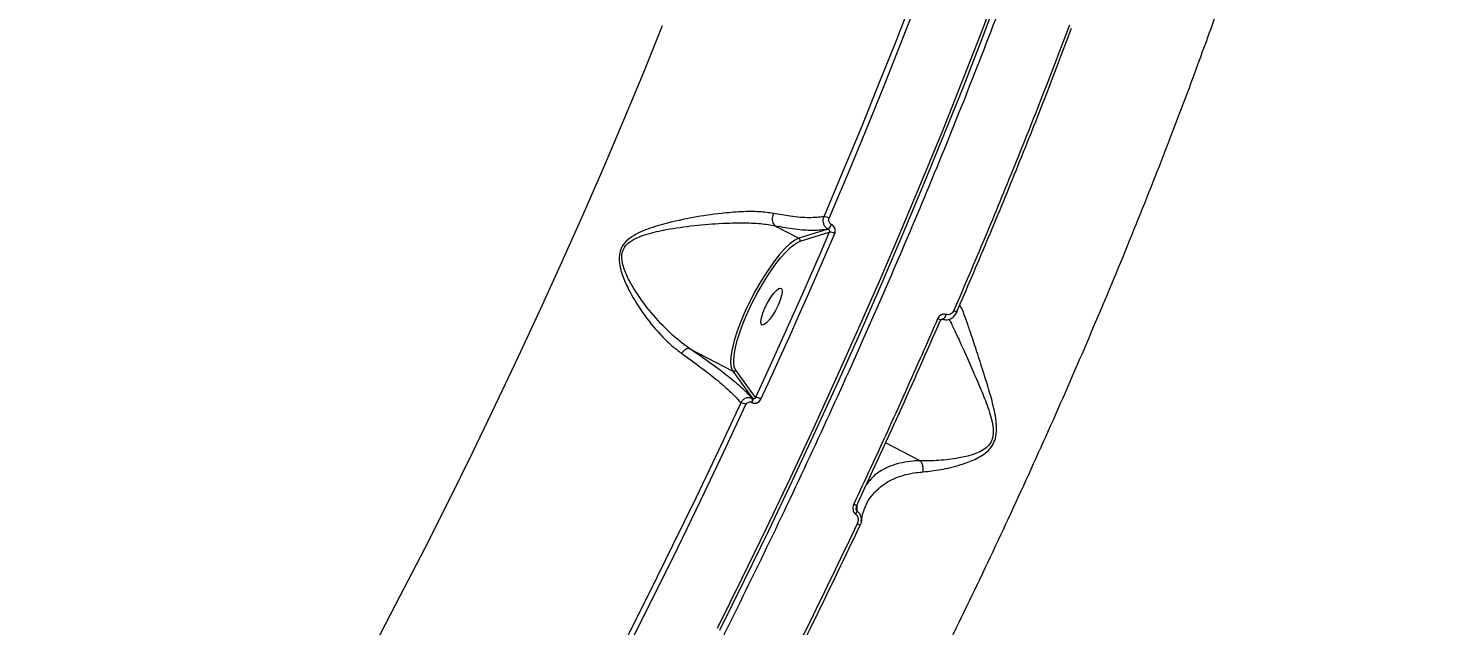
# Model space of a CAD drawing. Header units: millimetres. Extents: x -4335 to 4318, y -3792 to 3101.
# Drawn here: x 1215.1 to 1522.9, y -113.2 to 16.9 of the extents above; entities that cross this region are included whole.
import ezdxf

# ---------------------------------------------------------------- set-up
doc = ezdxf.new("R2010")
doc.units = ezdxf.units.MM
for name, color, linetype in [('DIKOM_ЗОНА', 80, 'Continuous'), ('DIKOM_ОБЪЕКТ', 7, 'Continuous'), ('DIKOM_РАЗМЕР_ОБЪЕКТА', 7, 'Continuous')]:
    doc.layers.add(name, color=color, linetype=linetype)
doc.styles.add('style1', font='arial.ttf', dxfattribs={"width": 0.8})
doc.dimstyles.new('1-50', dxfattribs={"dimtxt": 300, "dimasz": 200, "dimexe": 100, "dimexo": 0, "dimgap": 100, "dimtad": 1, "dimtxsty": 'style1', "dimcen": 200, "dimclrd": 7, "dimclre": 7, "dimclrt": 7, "dimadec": 1, "dimazin": 2, "dimtfac": 1, "dimtmove": 0, "dimatfit": 2, "dimfxl": 0, "dimlwd": 25, "dimlwe": 18, "dimarcsym": 0})

# ---------------------------------------------------------------- blocks, each defined once
blk = doc.blocks.new('*D2')
at = {"layer": 'Defpoints', "color": 0, "transparency": 16777216}
for p in [(2711.72, 601.17), (-2007.01, 181.47), (-2007.01, -2298.93)]:
    blk.add_point(p, dxfattribs=at)
at = {"layer": 'DIKOM_РАЗМЕР_ОБЪЕКТА', "color": 7, "lineweight": 18, "transparency": 16777216}
for p, q in [((2711.72, 601.17), (2711.72, -2398.93)), ((-2007.01, 181.47), (-2007.01, -2398.93))]:
    blk.add_line(p, q, dxfattribs=at)
at = {"layer": 'DIKOM_РАЗМЕР_ОБЪЕКТА', "color": 7, "lineweight": 25, "transparency": 16777216}
blk.add_line((2511.72, -2298.93), (-1807.01, -2298.93), dxfattribs=at)
at = {"layer": 'DIKOM_РАЗМЕР_ОБЪЕКТА', "color": 7, "transparency": 16777216}
for points in [[(-1807.01, -2265.6), (-1807.01, -2332.27), (-2007.01, -2298.93)], [(2511.72, -2265.6), (2511.72, -2332.27), (2711.72, -2298.93)]]:
    blk.add_solid(points, dxfattribs=at)
at = {"layer": 'DIKOM_РАЗМЕР_ОБЪЕКТА', "color": 7, "transparency": 16777216, "insert": (-22.56, -2045.76), "char_height": 300, "attachment_point": 5, "style": 'style1'}
blk.add_mtext('4750', dxfattribs=at)
blk = doc.blocks.new('*D3')
at = {"layer": 'Defpoints', "color": 0, "transparency": 16777216}
for p in [(-2375.87, 1532.76), (1667.44, 1532.76), (-1786.5, -1525.94)]:
    blk.add_point(p, dxfattribs=at)
at = {"layer": 'DIKOM_РАЗМЕР_ОБЪЕКТА', "color": 7, "lineweight": 18, "transparency": 16777216}
for p, q in [((1667.44, 1532.76), (-2475.87, 1532.76)), ((-1786.5, -1525.94), (-2475.87, -1525.94))]:
    blk.add_line(p, q, dxfattribs=at)
at = {"layer": 'DIKOM_РАЗМЕР_ОБЪЕКТА', "color": 7, "lineweight": 25, "transparency": 16777216}
blk.add_line((-2375.87, -1325.94), (-2375.87, 1332.76), dxfattribs=at)
at = {"layer": 'DIKOM_РАЗМЕР_ОБЪЕКТА', "color": 7, "transparency": 16777216}
for points in [[(-2409.21, 1332.76), (-2342.54, 1332.76), (-2375.87, 1532.76)], [(-2409.21, -1325.94), (-2342.54, -1325.94), (-2375.87, -1525.94)]]:
    blk.add_solid(points, dxfattribs=at)
at = {"layer": 'DIKOM_РАЗМЕР_ОБЪЕКТА', "color": 7, "transparency": 16777216, "insert": (-2629.15, -119.32), "char_height": 300, "attachment_point": 5, "rotation": 90, "style": 'style1'}
blk.add_mtext('3050', dxfattribs=at)

msp = doc.modelspace()

# ---------------------------------------------------------------- linework, layer by layer
at = {"layer": 'DIKOM_ЗОНА', "color": 3, "lineweight": 15}
msp.add_lwpolyline([(1629.814, 3100.338, -0.4205658), (4317.777, 469.92), (4317.777, -16.224, -0.4142136), (1317.777, -3016.224), (-2004.986, -3016.224, -0.4142136), (-3504.986, -1516.224), (-3504.986, 1600.338, -0.4142136), (-2004.986, 3100.338), (1629.814, 3100.338)], format="xyb", dxfattribs=at)
at = {"layer": 'DIKOM_ОБЪЕКТ', "color": 7, "linetype": 'Continuous', "lineweight": 15}
for p, q in [((1377.944, -26.094), (1383.186, -28.821)), ((1389.548, -26.833), (1383.186, -28.821)), ((1383.419, -29.488), (1389.796, -27.496)), ((1389.501, -26.808), (1389.548, -26.833)), ((1390.286, -25.812), (1390.239, -25.788)), ((1383.178, -29.579), (1383.419, -29.488)), ((1359.408, -52.881), (1368.74, -57.737)), ((1368.74, -57.737), (1373.148, -63.785)), ((1369.412, -57.528), (1369.236, -57.216)), ((1373.74, -63.466), (1369.412, -57.528)), ((1372.899, -64.575), (1372.968, -64.61)), ((1373.148, -63.785), (1373.08, -63.749)), ((1409.606, -77.262), (1402.088, -73.35))]:
    msp.add_line(p, q, dxfattribs=at)
at = {"layer": 'DIKOM_ОБЪЕКТ', "color": 7, "linetype": 'Continuous', "lineweight": 15, "flags": 128}
for points in [[(1418.331, 51.435), (1415.159, 42.655), (1411.699, 33.316), (1408.122, 23.899), (1404.431, 14.411), (1400.629, 4.857), (1396.719, -4.755), (1392.702, -14.419), (1388.582, -24.129)], [(1389.76, -24.45), (1393.889, -14.719), (1397.915, -5.033), (1401.834, 4.6), (1405.644, 14.175), (1409.343, 23.684), (1412.927, 33.122), (1416.395, 42.481), (1419.744, 51.756)], [(1426.778, 26.185), (1422.809, 15.742), (1418.701, 5.213), (1414.456, -5.395), (1410.08, -16.073), (1405.574, -26.811), (1400.943, -37.6), (1396.192, -48.432), (1391.323, -59.296), (1386.341, -70.185), (1381.251, -81.089), (1376.056, -91.998), (1370.761, -102.904), (1365.37, -113.797)], [(1365.97, -114.181), (1371.348, -103.314), (1376.63, -92.434), (1381.813, -81.551), (1386.891, -70.673), (1391.861, -59.81), (1396.718, -48.971), (1401.458, -38.166), (1406.078, -27.402), (1410.573, -16.69), (1414.939, -6.038), (1419.174, 4.545), (1423.272, 15.05), (1427.232, 25.467)], [(1353.398, 17.478), (1349.275, 7.302), (1345.021, -2.938), (1340.64, -13.234), (1336.136, -23.575), (1331.513, -33.953), (1326.775, -44.357), (1321.927, -54.778), (1316.974, -65.206), (1311.92, -75.632), (1306.769, -86.045), (1301.527, -96.436), (1296.198, -106.796), (1290.787, -117.114)], [(1389.796, -27.496), (1387.86, -31.971), (1385.903, -36.454), (1383.925, -40.944), (1381.928, -45.439), (1379.91, -49.94), (1377.873, -54.445), (1375.816, -58.954), (1373.74, -63.466)], [(1383.186, -28.821), (1382.259, -29.271), (1381.205, -30.053), (1380.047, -31.149), (1378.813, -32.533), (1377.531, -34.173), (1376.232, -36.031), (1374.945, -38.062), (1373.702, -40.22), (1372.53, -42.455), (1371.457, -44.713), (1370.509, -46.942), (1369.708, -49.09), (1369.072, -51.107), (1368.616, -52.945), (1368.351, -54.562), (1368.283, -55.92), (1368.414, -56.987), (1368.74, -57.737)], [(1369.236, -57.216), (1369.096, -56.8), (1368.969, -55.766), (1369.035, -54.449), (1369.292, -52.882), (1369.734, -51.099), (1370.351, -49.143), (1371.128, -47.06), (1372.047, -44.899), (1373.087, -42.709), (1374.223, -40.543), (1375.429, -38.45), (1376.676, -36.48), (1377.936, -34.679), (1379.179, -33.088), (1380.376, -31.746), (1381.499, -30.683), (1382.521, -29.925), (1383.178, -29.579)], [(1374.905, -63.869), (1376.986, -59.346), (1379.047, -54.827), (1381.09, -50.311), (1383.112, -45.8), (1385.114, -41.293), (1387.097, -36.793), (1389.058, -32.3), (1390.999, -27.813)], [(1379.215, -39.68), (1379.46, -39.921), (1379.522, -40.468), (1379.398, -41.277), (1379.095, -42.282), (1378.64, -43.402), (1378.069, -44.545), (1377.428, -45.62), (1376.769, -46.54), (1376.145, -47.229), (1375.608, -47.632), (1375.2, -47.716), (1374.955, -47.475), (1374.892, -46.928), (1375.017, -46.119), (1375.32, -45.114), (1375.775, -43.994), (1376.346, -42.851), (1376.987, -41.776), (1377.646, -40.857), (1378.269, -40.168), (1378.807, -39.765), (1379.215, -39.68)], [(1415.195, -45.406), (1415.125, -45.637), (1415.039, -45.861), (1414.942, -46.066), (1414.839, -46.238), (1414.738, -46.369), (1414.643, -46.45), (1414.561, -46.477), (1414.535, -46.472)], [(1416.969, -44.531), (1417.122, -44.616), (1417.259, -44.703), (1417.373, -44.787), (1417.461, -44.867), (1417.52, -44.94), (1417.547, -45.003), (1417.543, -45.053), (1417.506, -45.089)], [(1413.474, -46.252), (1413.635, -46.341), (1413.776, -46.432), (1413.893, -46.519), (1413.981, -46.601), (1414.036, -46.674), (1414.056, -46.735), (1414.051, -46.767)], [(1414.051, -46.767), (1414.041, -46.782), (1413.991, -46.814)], [(1370.495, -64.646), (1365.637, -75.019), (1360.684, -85.397), (1355.641, -95.77), (1350.511, -106.131), (1345.298, -116.473), (1340.007, -126.787), (1334.642, -137.065), (1329.206, -147.3)], [(1330.252, -147.893), (1335.7, -137.636), (1341.078, -127.335), (1346.38, -116.998), (1351.604, -106.634), (1356.745, -96.249), (1361.8, -85.853), (1366.764, -75.453), (1371.633, -65.056)], [(1395.161, -86.674), (1395.322, -86.761), (1395.466, -86.846), (1395.586, -86.925), (1395.679, -86.995), (1395.741, -87.053), (1395.769, -87.097), (1395.767, -87.119)], [(1396.494, -91.453), (1396.494, -91.454), (1396.465, -91.47)]]:
    msp.add_lwpolyline(points, dxfattribs=at)
at = {"layer": 'DIKOM_ОБЪЕКТ', "color": 7, "linetype": 'Continuous', "lineweight": 15}
for centre, radius, start, end in [((1388.605, -26.364), 2.236, 58.92142, 90.60515), ((1388.226, -25.109), 2.124, 306.88633, 341.37193), ((1388.273, -25.134), 2.124, 306.88472, 341.37353), ((1389.884, -29.601), 2.107, 58.04668, 92.39119), ((1368.967, -57.281), 0.509, 243.56656, 331.00663), ((1371.886, -63.921), 1.206, 327.14768, 8.17081), ((1371.954, -63.956), 1.206, 327.1459, 8.1647), ((1373.345, -66.494), 3.053, 59.25505, 82.5487), ((1369.918, -68.03), 3.433, 60.01791, 80.3109), ((1393.932, -87.744), 1.973, 324.23838, 345.93704), ((1395.568, -92.098), 1.129, 34.89216, 73.71871)]:
    msp.add_arc(centre, radius, start, end, dxfattribs=at)
for points, knots in [([(1093.552, -462.439), (1095.09, -461.958), (1099.263, -460.654), (1106.505, -457.551), (1115.382, -452.832), (1124.73, -446.948), (1134.496, -439.949), (1144.637, -431.859), (1155.125, -422.695), (1165.948, -412.451), (1177.083, -401.165), (1188.491, -388.882), (1200.119, -375.661), (1211.914, -361.561), (1223.84, -346.618), (1235.879, -330.842), (1248.009, -314.274), (1260.193, -296.973), (1272.372, -279.022), (1284.491, -260.501), (1296.363, -241.699), (1307.969, -222.659), (1319.302, -203.44), (1330.475, -183.859), (1341.441, -164.002), (1352.151, -143.954), (1362.705, -123.516), (1373.069, -102.707), (1383.215, -81.564), (1392.987, -60.411), (1402.341, -39.347), (1411.23, -18.469), (1419.624, 2.155), (1427.498, 22.485), (1434.851, 42.493), (1441.661, 62.12), (1447.903, 81.278), (1453.534, 99.863), (1458.253, 116.704), (1460.857, 127.082), (1462.02, 131.714)], [0, 0, 0, 0, 0.0156521, 0.0424895, 0.0694115, 0.0963765, 0.1233415, 0.1502635, 0.1771008, 0.203938, 0.2308601, 0.2578252, 0.2847902, 0.3117121, 0.3385494, 0.3653868, 0.3923087, 0.4192737, 0.4462388, 0.4731607, 0.4999981, 0.5258463, 0.5517701, 0.5777323, 0.6036945, 0.6296183, 0.6554666, 0.6823039, 0.7092259, 0.736191, 0.7631561, 0.7900781, 0.8169155, 0.8437529, 0.870675, 0.8976401, 0.9246051, 0.9515271, 0.9783646, 1, 1, 1, 1]), ([(1178.323, -441.851), (1181.153, -440.063), (1186.82, -436.48), (1195.825, -429.789), (1205.164, -422.17), (1214.833, -413.564), (1224.776, -404.035), (1234.967, -393.597), (1245.394, -382.252), (1256.035, -370.036), (1266.856, -356.996), (1277.806, -343.194), (1288.834, -328.694), (1299.91, -313.53), (1311.016, -297.715), (1322.134, -281.289), (1333.227, -264.31), (1344.244, -246.86), (1355.134, -229.02), (1365.869, -210.831), (1376.428, -192.318), (1386.796, -173.517), (1396.939, -154.499), (1406.811, -135.354), (1416.367, -116.169), (1425.582, -96.99), (1434.433, -77.848), (1442.914, -58.776), (1450.996, -39.848), (1458.642, -21.15), (1465.821, -2.768), (1471.998, 13.893), (1477.313, 28.911), (1480.285, 37.819), (1481.77, 42.273)], [0, 0, 0, 0, 0.0315565, 0.0632128, 0.0949195, 0.1266264, 0.1582827, 0.1898394, 0.221397, 0.2530542, 0.284762, 0.3164699, 0.3481271, 0.379685, 0.411265, 0.4429442, 0.4746741, 0.506404, 0.5380835, 0.5696638, 0.601295, 0.6330253, 0.6648063, 0.6965875, 0.7283183, 0.7599499, 0.7916592, 0.8234676, 0.8553267, 0.8871861, 0.9189952, 0.9507048, 0.9753523, 1, 1, 1, 1]), ([(1442.157, 17.61), (1440.229, 12.542), (1436.373, 2.405), (1430.198, -13.067), (1423.765, -28.706), (1419.234, -39.256), (1416.969, -44.531)], [0, 0, 0, 0, 0.2490996, 0.4981994, 0.7490993, 1, 1, 1, 1]), ([(1417.506, -45.089), (1419.751, -39.863), (1424.241, -29.412), (1430.649, -13.844), (1436.831, 1.634), (1440.707, 11.822), (1442.646, 16.916)], [0, 0, 0, 0, 0.2491002, 0.4982001, 0.7491005, 1, 1, 1, 1]), ([(1377.621, -23.413), (1376.612, -23.271), (1374.445, -22.967), (1370.554, -23.019), (1365.742, -23.411), (1360.125, -24.243), (1354.559, -25.426), (1350.39, -26.686), (1347.682, -27.877), (1345.899, -29.001), (1344.906, -30.116), (1344.294, -31.235), (1343.89, -32.64), (1344.071, -35.001), (1344.944, -37.687), (1346.72, -41.416), (1349.531, -45.811), (1352.735, -49.646), (1355.475, -52.285), (1356.88, -53.344), (1357.586, -53.876)], [0, 0, 0, 0, 0.0590564, 0.1267727, 0.1965294, 0.2899974, 0.386194, 0.4527704, 0.4864323, 0.5209068, 0.548914, 0.5542512, 0.5800466, 0.6152116, 0.661735, 0.7094945, 0.8061408, 0.9056043, 0.9525536, 1, 1, 1, 1]), ([(1377.621, -23.413), (1377.606, -23.448), (1377.545, -23.588), (1377.426, -23.948), (1377.338, -24.517), (1377.393, -25.167), (1377.591, -25.736), (1377.823, -25.972), (1377.939, -26.09)], [0, 0, 0, 0, 0.0380833, 0.1491843, 0.3618945, 0.5746196, 0.7872941, 1, 1, 1, 1]), ([(1388.582, -24.129), (1387.592, -24.236), (1385.584, -24.455), (1381.775, -24.154), (1378.875, -23.636), (1377.621, -23.413)], [0, 0, 0, 0, 0.3558611, 0.7214813, 1, 1, 1, 1]), ([(1388.582, -24.129), (1388.514, -24.338), (1388.377, -24.757), (1388.436, -25.443), (1388.69, -26.074), (1389.073, -26.542), (1389.379, -26.732), (1389.501, -26.808)], [0, 0, 0, 0, 0.2142587, 0.4283286, 0.6427373, 0.857629, 1, 1, 1, 1]), ([(1390.239, -25.788), (1390.177, -25.75), (1390.021, -25.655), (1389.825, -25.422), (1389.693, -25.107), (1389.66, -24.764), (1389.726, -24.554), (1389.76, -24.45)], [0, 0, 0, 0, 0.1422831, 0.3570923, 0.5715519, 0.7856918, 1, 1, 1, 1]), ([(1359.406, -52.88), (1359.405, -52.88), (1357.895, -51.835), (1355.039, -49.554), (1350.934, -45.135), (1347.87, -41.008), (1345.83, -37.438), (1344.786, -34.95), (1344.446, -32.734), (1344.78, -31.442), (1345.342, -30.449), (1346.302, -29.485), (1348.041, -28.576), (1350.721, -27.652), (1354.836, -26.763), (1360.379, -26), (1365.936, -25.546), (1370.814, -25.419), (1374.657, -25.56), (1376.999, -25.899), (1377.939, -26.09), (1377.939, -26.09)], [0, 0, 0, 0, 0.0000164, 0.0957126, 0.193948, 0.2947434, 0.3410643, 0.3881563, 0.4214179, 0.4450574, 0.4499399, 0.4759076, 0.5084003, 0.5421857, 0.6089535, 0.7041501, 0.8016006, 0.8704371, 0.9408719, 0.9999662, 1, 1, 1, 1]), ([(1377.939, -26.09), (1377.94, -26.091), (1377.942, -26.092), (1377.944, -26.093), (1377.944, -26.094)], [0, 0, 0, 0, 0.6170404, 1, 1, 1, 1]), ([(1377.944, -26.094), (1379.444, -26.354), (1382.478, -26.882), (1386.446, -27.158), (1388.448, -26.929), (1389.501, -26.808)], [0, 0, 0, 0, 0.3165672, 0.64067, 1, 1, 1, 1]), ([(1389.548, -26.833), (1389.579, -26.851), (1389.656, -26.898), (1389.755, -27.013), (1389.823, -27.169), (1389.843, -27.34), (1389.812, -27.444), (1389.796, -27.496)], [0, 0, 0, 0, 0.1407147, 0.3551706, 0.5699426, 0.784906, 1, 1, 1, 1]), ([(1390.999, -27.813), (1391.05, -27.656), (1391.15, -27.342), (1391.1, -26.827), (1390.903, -26.356), (1390.61, -26.008), (1390.378, -25.868), (1390.286, -25.812)], [0, 0, 0, 0, 0.215036, 0.4299759, 0.6447198, 0.8592358, 1, 1, 1, 1]), ([(1383.419, -29.488), (1383.426, -29.472), (1383.439, -29.438), (1383.462, -29.35), (1383.467, -29.218), (1383.418, -29.054), (1383.324, -28.911), (1383.232, -28.851), (1383.186, -28.821)], [0, 0, 0, 0, 0.0701775, 0.1414406, 0.3560869, 0.5707183, 0.7853667, 1, 1, 1, 1]), ([(1410.249, -79.695), (1411.503, -79.558), (1414.039, -79.279), (1417.961, -78.353), (1421.034, -77.264), (1423.069, -76.191), (1424.475, -75.135), (1425.592, -73.711), (1426.244, -71.836), (1426.317, -69.704), (1425.932, -66.724), (1425.007, -63.11), (1423.686, -58.792), (1422.301, -54.526), (1421.067, -50.768), (1420.043, -47.69), (1419.284, -45.541), (1418.684, -44.049), (1418.377, -43.612), (1418.228, -43.399)], [0, 0, 0, 0, 0.0920307, 0.186163, 0.2489769, 0.2808384, 0.3134562, 0.3423232, 0.3714794, 0.4078271, 0.4427404, 0.5162801, 0.5915049, 0.6750092, 0.7602039, 0.8270977, 0.895661, 0.9490883, 1, 1, 1, 1]), ([(1415.195, -45.406), (1415.032, -45.371), (1414.696, -45.298), (1414.189, -45.446), (1413.745, -45.763), (1413.564, -46.089), (1413.474, -46.252)], [0, 0, 0, 0, 0.2339053, 0.4824811, 0.7413426, 1, 1, 1, 1]), ([(1414.496, -46.447), (1414.775, -46.51), (1415.351, -46.641), (1416.237, -46.413), (1417.023, -45.897), (1417.346, -45.358), (1417.506, -45.089)], [0, 0, 0, 0, 0.2380014, 0.4906713, 0.7462854, 1, 1, 1, 1]), ([(1416.969, -44.531), (1416.876, -44.699), (1416.69, -45.034), (1416.232, -45.361), (1415.709, -45.515), (1415.362, -45.441), (1415.195, -45.406)], [0, 0, 0, 0, 0.2583332, 0.5167623, 0.7678123, 1, 1, 1, 1]), ([(1413.474, -46.252), (1413.216, -46.844), (1411.926, -49.803), (1408.317, -57.996), (1402.532, -70.874), (1397.619, -81.404), (1395.161, -86.674)], [0, 0, 0, 0, 0.0441417, 0.2207135, 0.6100128, 1, 1, 1, 1]), ([(1395.72, -87.138), (1398.858, -80.407), (1405.143, -66.924), (1411.039, -53.524), (1413.991, -46.814)], [0, 0, 0, 0, 0.4992727, 1, 1, 1, 1]), ([(1415.905, -46.439), (1415.992, -46.593), (1416.387, -47.296), (1417.24, -49.111), (1418.568, -52.018), (1420.186, -55.602), (1421.938, -59.607), (1423.682, -63.633), (1424.887, -66.997), (1425.526, -69.757), (1425.619, -71.6), (1425.276, -72.777), (1424.798, -73.68), (1424.012, -74.561), (1422.648, -75.382), (1420.618, -76.147), (1417.529, -76.84), (1413.579, -77.289), (1410.876, -77.319), (1409.617, -77.269), (1409.616, -77.268)], [0, 0, 0, 0, 0.0210347, 0.0962995, 0.1716675, 0.2659861, 0.3603782, 0.4425019, 0.5243913, 0.5614316, 0.5984594, 0.6227072, 0.6271664, 0.6558691, 0.6896748, 0.7237094, 0.7924347, 0.8961689, 0.9998967, 1, 1, 1, 1]), ([(1414.535, -46.477), (1414.507, -46.468), (1414.424, -46.444), (1414.305, -46.478), (1414.152, -46.578), (1414.084, -46.712), (1414.054, -46.771)], [0, 0, 0, 0, 0.1509283, 0.4445041, 0.751135, 1, 1, 1, 1]), ([(1359.406, -52.88), (1359.274, -52.857), (1359.009, -52.812), (1358.518, -52.999), (1358.08, -53.315), (1357.772, -53.633), (1357.634, -53.814), (1357.586, -53.876)], [0, 0, 0, 0, 0.2487877, 0.49761, 0.7463802, 0.9126953, 1, 1, 1, 1]), ([(1357.586, -53.876), (1359.044, -54.916), (1361.995, -57.024), (1365.137, -59.515), (1367.505, -61.554), (1369.249, -63.201), (1370.078, -64.162), (1370.495, -64.646)], [0, 0, 0, 0, 0.2398755, 0.4858759, 0.6394284, 0.8185543, 1, 1, 1, 1]), ([(1359.408, -52.881), (1359.407, -52.881), (1359.407, -52.881), (1359.406, -52.88), (1359.406, -52.88), (1359.406, -52.88)], [0, 0, 0, 0, 0.4870366, 0.8732883, 1, 1, 1, 1]), ([(1373.08, -63.749), (1372.426, -63.065), (1371.102, -61.678), (1367.957, -59.056), (1364.111, -56.129), (1360.988, -53.973), (1359.408, -52.881)], [0, 0, 0, 0, 0.2516534, 0.509861, 0.7518728, 1, 1, 1, 1]), ([(1373.08, -63.749), (1372.978, -63.704), (1372.683, -63.573), (1372.13, -63.516), (1371.476, -63.675), (1370.881, -64.057), (1370.623, -64.45), (1370.495, -64.646)], [0, 0, 0, 0, 0.1131692, 0.3259362, 0.5479788, 0.7754369, 1, 1, 1, 1]), ([(1371.633, -65.056), (1371.693, -64.954), (1371.813, -64.749), (1372.1, -64.545), (1372.422, -64.458), (1372.699, -64.485), (1372.848, -64.552), (1372.899, -64.575)], [0, 0, 0, 0, 0.2288273, 0.4578518, 0.6785181, 0.8883427, 1, 1, 1, 1]), ([(1372.968, -64.61), (1373.044, -64.645), (1373.27, -64.747), (1373.696, -64.787), (1374.191, -64.651), (1374.632, -64.339), (1374.814, -64.026), (1374.905, -63.869)], [0, 0, 0, 0, 0.1083065, 0.3204417, 0.5430711, 0.7715655, 1, 1, 1, 1]), ([(1373.74, -63.466), (1373.717, -63.526), (1373.67, -63.644), (1373.544, -63.769), (1373.403, -63.83), (1373.29, -63.83), (1373.212, -63.813), (1373.174, -63.796), (1373.148, -63.785)], [0, 0, 0, 0, 0.2552681, 0.4988148, 0.7167809, 0.8615486, 0.9070385, 1, 1, 1, 1]), ([(1397.707, -87.189), (1397.824, -86.916), (1398.235, -85.951), (1399.294, -84.527), (1401.227, -82.603), (1403.632, -81.186), (1406.396, -80.265), (1408.404, -79.857), (1409.753, -79.739), (1410.249, -79.695)], [0, 0, 0, 0, 0.0636807, 0.2245489, 0.3854191, 0.6498133, 0.7855289, 0.9212176, 1, 1, 1, 1]), ([(1409.606, -77.262), (1409.092, -77.286), (1407.714, -77.351), (1405.673, -77.67), (1403.523, -78.264), (1401.622, -79.103), (1399.557, -80.361), (1398.533, -81.635), (1397.895, -82.429)], [0, 0, 0, 0, 0.0938829, 0.2514066, 0.4089482, 0.5708889, 0.7328381, 1, 1, 1, 1]), ([(1409.616, -77.268), (1409.615, -77.268), (1409.613, -77.266), (1409.61, -77.264), (1409.607, -77.262), (1409.606, -77.262)], [0, 0, 0, 0, 0.2965309, 0.7070392, 1, 1, 1, 1]), ([(1410.249, -79.695), (1410.256, -79.646), (1410.306, -79.327), (1410.295, -78.71), (1410.074, -77.893), (1409.769, -77.477), (1409.616, -77.268)], [0, 0, 0, 0, 0.0562311, 0.3685443, 0.6842811, 1, 1, 1, 1]), ([(1395.161, -86.674), (1395.106, -86.811), (1394.977, -87.13), (1394.923, -87.648), (1395.003, -88.159), (1395.197, -88.597), (1395.421, -88.796), (1395.532, -88.896)], [0, 0, 0, 0, 0.1825177, 0.4237851, 0.6274614, 0.8134388, 1, 1, 1, 1]), ([(1395.532, -88.896), (1395.641, -88.993), (1395.857, -89.185), (1396.045, -89.606), (1396.117, -90.092), (1396.061, -90.582), (1395.939, -90.884), (1395.885, -91.015)], [0, 0, 0, 0, 0.1889186, 0.3774322, 0.5791789, 0.816453, 1, 1, 1, 1]), ([(1395.845, -88.223), (1395.822, -88.2), (1395.78, -88.159), (1395.717, -88.05), (1395.667, -87.883), (1395.644, -87.727), (1395.651, -87.641), (1395.652, -87.63)], [0, 0, 0, 0, 0.1425565, 0.2472048, 0.5521299, 0.945682, 1, 1, 1, 1]), ([(1395.782, -87.126), (1395.748, -87.189), (1395.666, -87.341), (1395.659, -87.523), (1395.655, -87.631)], [0, 0, 0, 0, 0.4090407, 1, 1, 1, 1]), ([(1395.845, -88.223), (1395.847, -88.145), (1395.855, -87.666), (1395.868, -87.192), (1395.878, -86.796)], [0, 0, 0, 0, 0.1622757, 1, 1, 1, 1]), ([(1396.749, -90.45), (1396.771, -90.318), (1396.832, -89.944), (1396.694, -89.339), (1396.384, -88.689), (1396.026, -88.38), (1395.845, -88.223)], [0, 0, 0, 0, 0.1557053, 0.4411033, 0.7169476, 1, 1, 1, 1]), ([(1397.664, -87.239), (1397.512, -87.562), (1397.133, -88.372), (1396.853, -89.454), (1396.801, -90.277), (1396.79, -90.454)], [0, 0, 0, 0, 0.3424697, 0.8587508, 1, 1, 1, 1]), ([(1395.885, -91.015), (1392.73, -97.61), (1386.42, -110.801), (1376.509, -130.619), (1366.311, -150.428), (1359.265, -163.544), (1355.742, -170.101)], [0, 0, 0, 0, 0.2485964, 0.4971932, 0.7485964, 1, 1, 1, 1]), ([(1356.407, -170.378), (1359.884, -163.908), (1366.837, -150.969), (1376.98, -131.281), (1386.913, -111.434), (1393.281, -98.125), (1396.465, -91.47)], [0, 0, 0, 0, 0.2485968, 0.4971934, 0.7485967, 1, 1, 1, 1]), ([(1396.756, -90.455), (1396.735, -90.673), (1396.702, -91.023), (1396.529, -91.324), (1396.464, -91.438)], [0, 0, 0, 0, 0.6220604, 1, 1, 1, 1])]:
    msp.add_open_spline(points, degree=3, knots=knots, dxfattribs=at)

# ---------------------------------------------------------------- dimensions: what is measured, and where the dimension line sits
at = {"layer": 'DIKOM_РАЗМЕР_ОБЪЕКТА'}
dim = msp.add_linear_dim(base=(-2375.873, 1532.764), p1=(-1786.496, -1525.942), p2=(1667.44, 1532.764), angle=90, text='3050', dimstyle='1-50', dxfattribs=at)
dim.commit()
dim.dimension.update_dxf_attribs({"geometry": '*D3', "text_midpoint": (-2375.873, -119.318), "dimtype": 160})
dim = msp.add_linear_dim(base=(-2007.007, -2298.934), p1=(2711.721, 601.173), p2=(-2007.007, 181.474), text='4750', dimstyle='1-50', dxfattribs=at)
dim.commit()
dim.dimension.update_dxf_attribs({"geometry": '*D2', "text_midpoint": (-22.564, -2298.934), "dimtype": 160})

doc.saveas('drawing.dxf')
